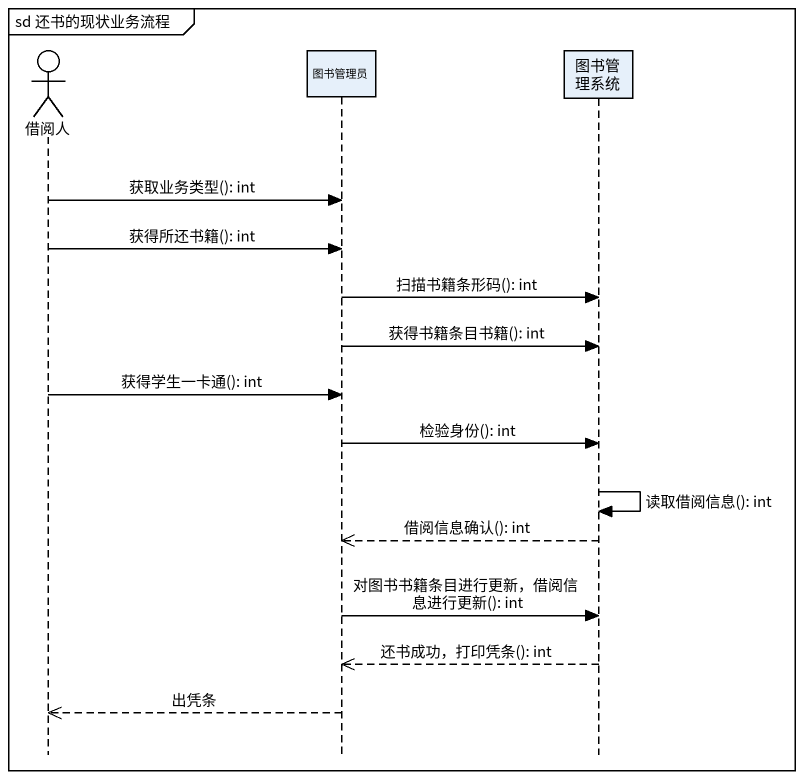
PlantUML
@startuml
mainframe sd 还书的现状业务流程
hide footbox
actor 借阅人
participant 图书管理员
participant 图书管理系统

借阅人 -> 图书管理员 : 获取业务类型(): int
借阅人 -> 图书管理员 : 获得所还书籍(): int
图书管理员 -> 图书管理系统 : 扫描书籍条形码(): int
图书管理员 -> 图书管理系统 : 获得书籍条目书籍(): int
借阅人 -> 图书管理员 : 获得学生一卡通(): int
图书管理员 -> 图书管理系统 : 检验身份(): int
图书管理系统 -> 图书管理系统 : 读取借阅信息(): int
图书管理系统 -->> 图书管理员 : 借阅信息确认(): int
图书管理员 -> 图书管理系统 : 对图书书籍条目进行更新，借阅信息进行更新(): int
图书管理系统 -->> 图书管理员 : 还书成功，打印凭条(): int
图书管理员 -->> 借阅人 : 出凭条
@enduml
